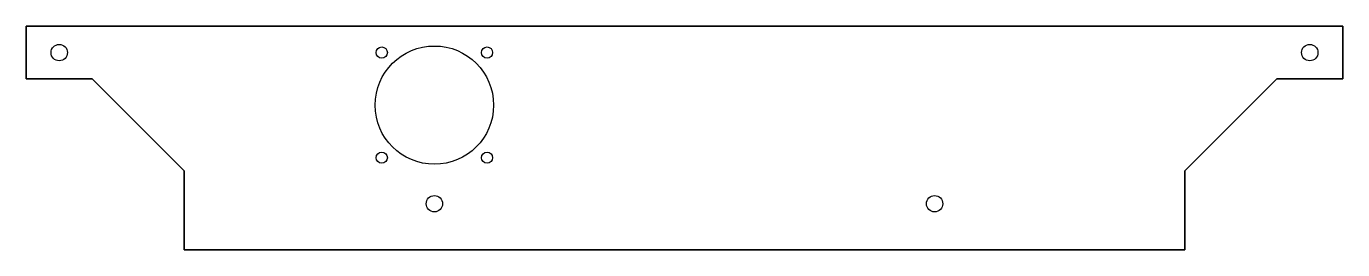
# Model space of a CAD drawing. Header units: millimetres. Extents: x 0 to 400, y 0 to 68.
import ezdxf

# ---------------------------------------------------------------- set-up
doc = ezdxf.new("R2010")
doc.units = ezdxf.units.MM
doc.layers.get('0').update_dxf_attribs({"linetype": 'CONTINUOUS'})

msp = doc.modelspace()

# ---------------------------------------------------------------- linework, layer by layer
for points in [[(400, 68), (400, 52), (380, 52), (352, 24), (352, 0), (48, 0), (48, 24), (20, 52), (0, 52), (0, 68)], [(380, 52), (400, 52), (400, 68), (0, 68), (0, 52), (20, 52), (48, 24), (48, 0), (352, 0), (352, 24)]]:
    msp.add_lwpolyline(points, close=True)
for centre, radius in [((10, 60), 2.5), ((10, 60), 2.5), ((124, 44), 18), ((124, 44), 18), ((108, 60), 1.7), ((108, 60), 1.7), ((140, 60), 1.7), ((140, 60), 1.7), ((390, 60), 2.5), ((390, 60), 2.5), ((108, 28), 1.7), ((108, 28), 1.7), ((140, 28), 1.7), ((140, 28), 1.7), ((124, 14), 2.5), ((124, 14), 2.5), ((276, 14), 2.5), ((276, 14), 2.5)]:
    msp.add_circle(centre, radius)

doc.saveas('drawing.dxf')
